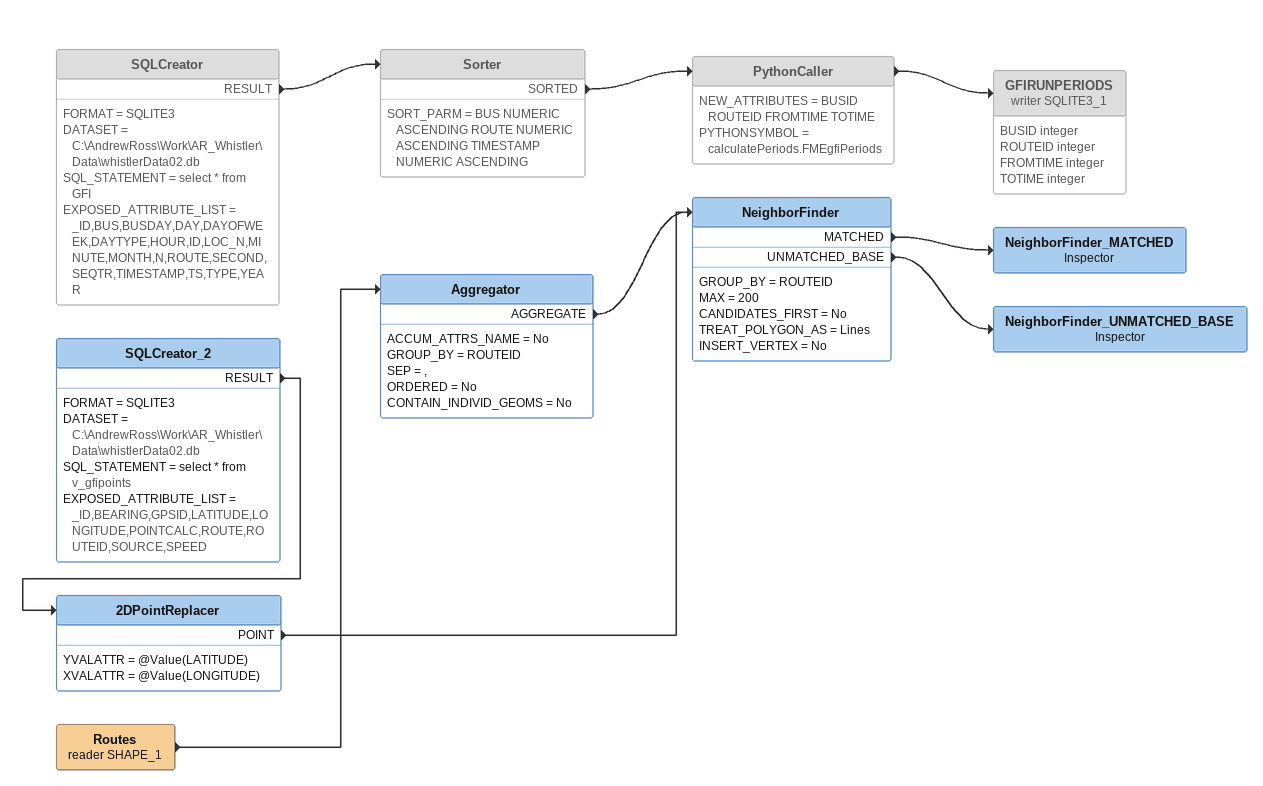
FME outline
SQLCreator [off]
    FORMAT = SQLITE3
    DATASET = C:\AndrewRoss\Work\AR_Whistler\Data\whistlerData02.db
    SQL_STATEMENT = select * from GFI
    EXPOSED_ATTRIBUTE_LIST = _ID,BUS,BUSDAY,DAY,DAYOFWEEK,DAYTYPE,HOUR,ID,LOC_N,MINUTE,MONTH,N,ROUTE,SECOND,SEQTR,TIMESTAMP,TS,TYPE,YEAR
    RESULT -> Sorter
Sorter [off]
    SORT_PARM = BUS NUMERIC ASCENDING ROUTE NUMERIC ASCENDING TIMESTAMP NUMERIC ASCENDING
    SORTED -> PythonCaller
PythonCaller [off]
    NEW_ATTRIBUTES = BUSID ROUTEID FROMTIME TOTIME
    PYTHONSYMBOL = calculatePeriods.FMEgfiPeriods
    -> GFIRUNPERIODS (writer SQLITE3_1)
GFIRUNPERIODS (writer SQLITE3_1) [off]
    attributes: BUSID integer, ROUTEID integer, FROMTIME integer, TOTIME integer
SQLCreator_2
    FORMAT = SQLITE3
    DATASET = C:\AndrewRoss\Work\AR_Whistler\Data\whistlerData02.db
    SQL_STATEMENT = select * from v_gfipoints
    EXPOSED_ATTRIBUTE_LIST = _ID,BEARING,GPSID,LATITUDE,LONGITUDE,POINTCALC,ROUTE,ROUTEID,SOURCE,SPEED
    RESULT -> 2DPointReplacer
2DPointReplacer
    YVALATTR = @Value(LATITUDE)
    XVALATTR = @Value(LONGITUDE)
    POINT -> NeighborFinder
Routes (reader SHAPE_1)
    -> Aggregator
Aggregator
    ACCUM_ATTRS_NAME = No
    GROUP_BY = ROUTEID
    SEP = ,
    ORDERED = No
    CONTAIN_INDIVID_GEOMS = No
    AGGREGATE -> NeighborFinder
NeighborFinder
    GROUP_BY = ROUTEID
    MAX = 200
    CANDIDATES_FIRST = No
    TREAT_POLYGON_AS = Lines
    INSERT_VERTEX = No
    MATCHED -> NeighborFinder_MATCHED
    UNMATCHED_BASE -> NeighborFinder_UNMATCHED_BASE
NeighborFinder_MATCHED: Inspector
NeighborFinder_UNMATCHED_BASE: Inspector
